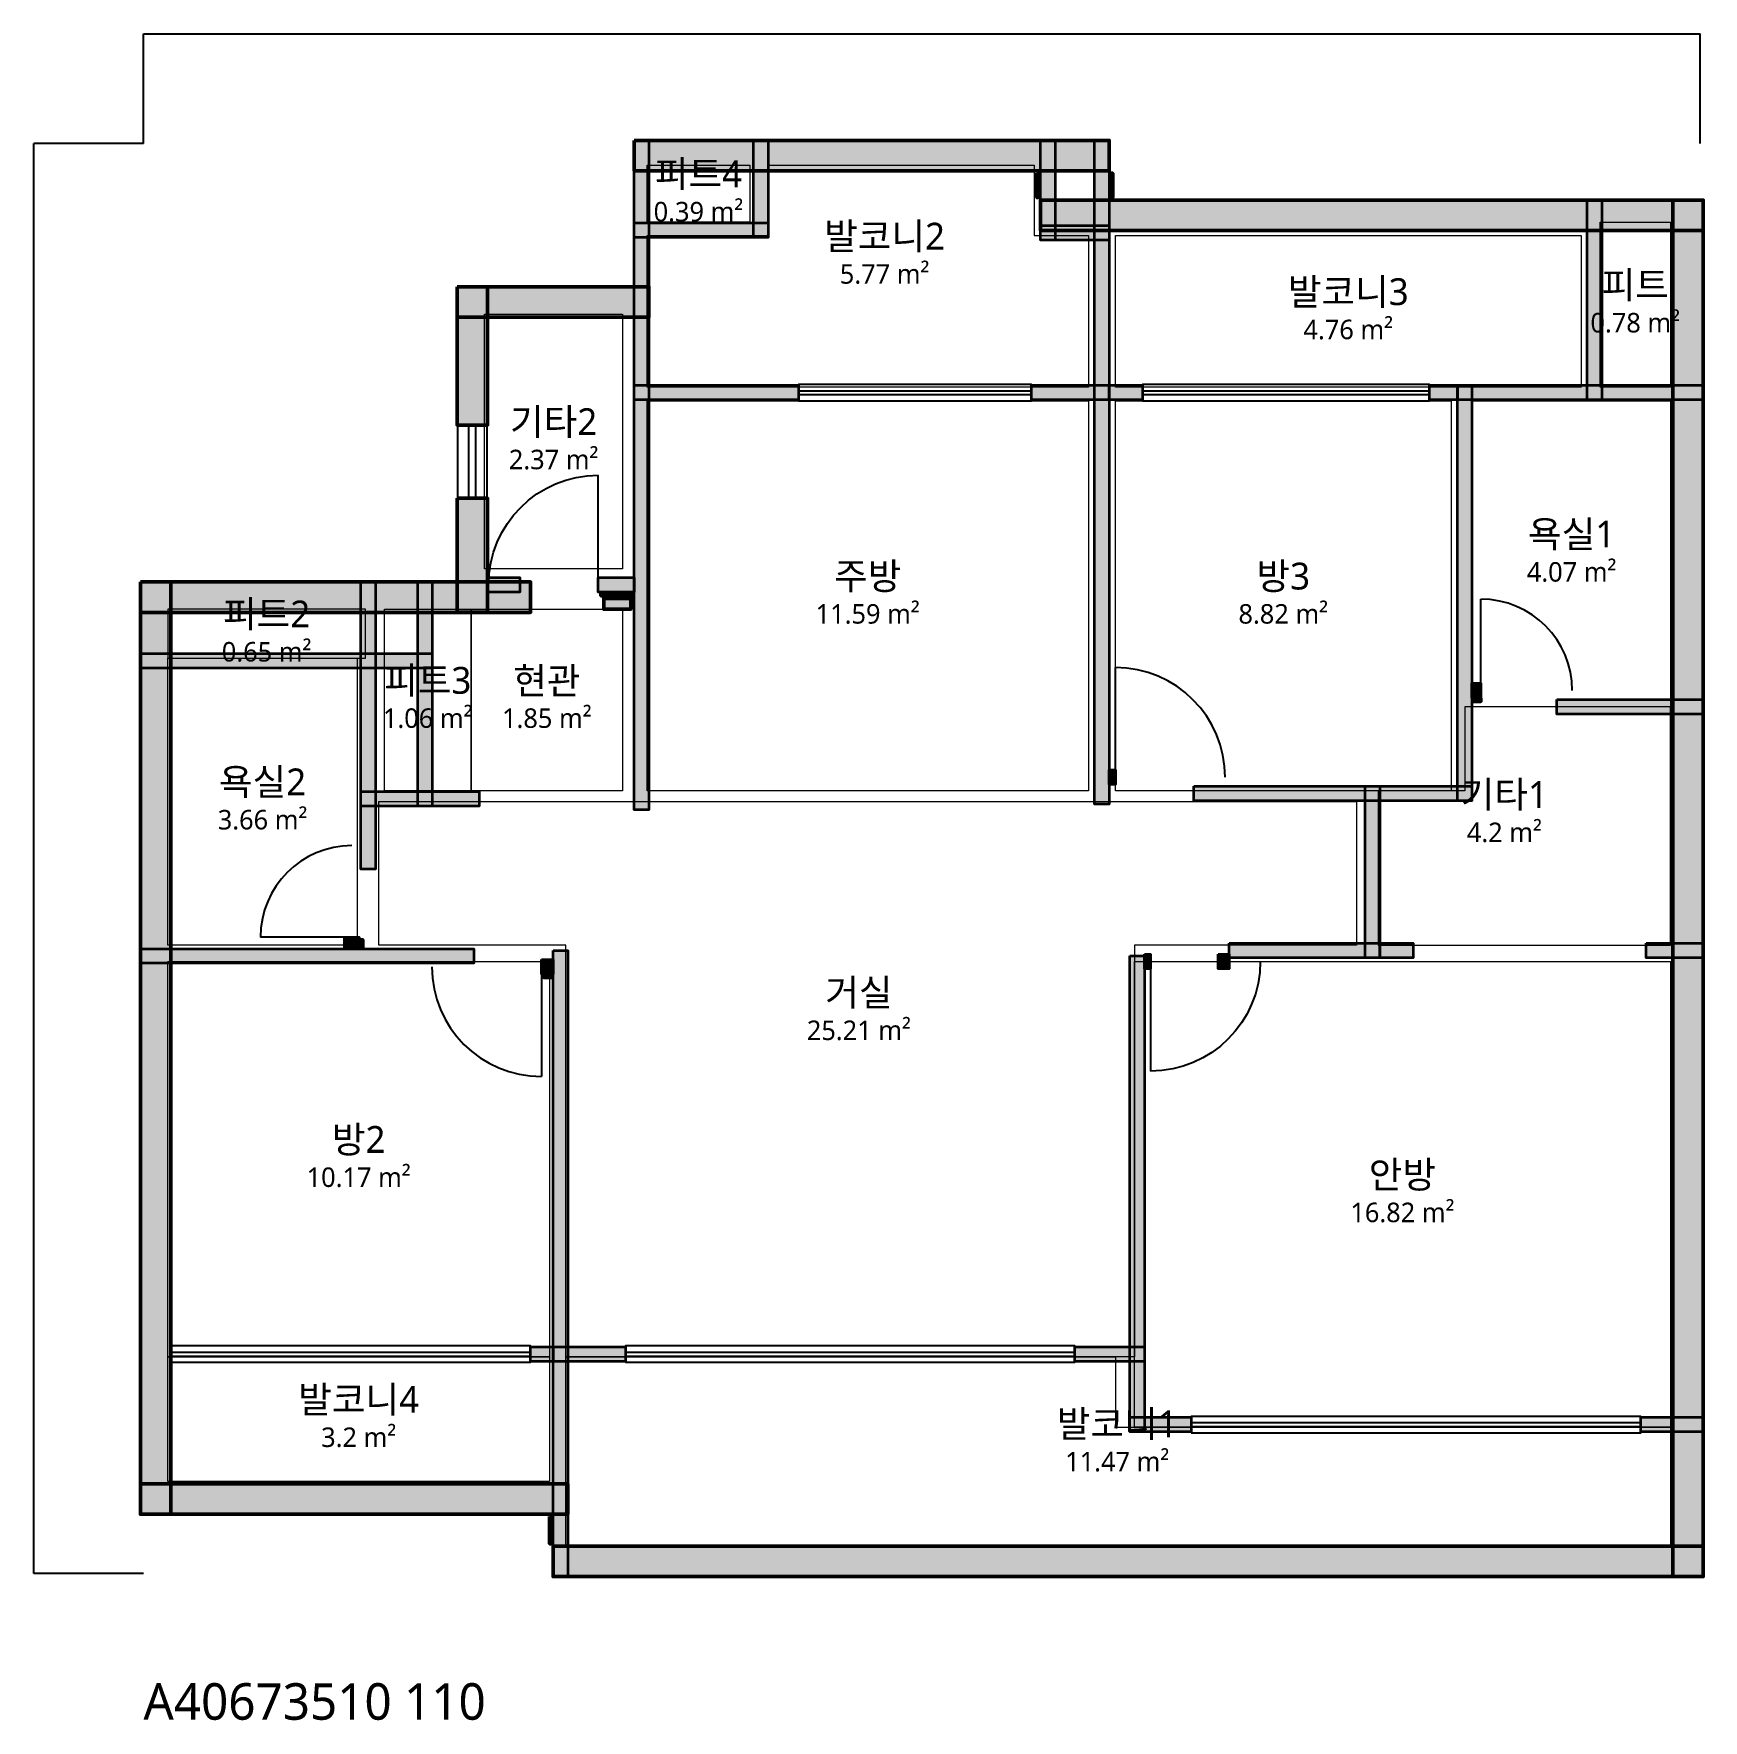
# Model space of a CAD drawing. Header units: millimetres. Extents: x -900 to 12803, y -1204 to 12634.
import ezdxf

# ---------------------------------------------------------------- set-up
doc = ezdxf.new("R2010")
doc.units = ezdxf.units.MM
for name, color, linetype, lineweight in [('A-ANNO-DIMS', 3, 'Continuous', 13), ('A-AREA', 9, 'Continuous', 13), ('A-AREA-IDEN', 7, 'Continuous', 18), ('A-DOOR', 4, 'Continuous', 25), ('A-GLAZ', 5, 'Continuous', 25), ('A-WALL-EXTR', 7, 'Continuous', 50), ('A-WALL-PATT', 8, 'Continuous', 9), ('A-WALL-PRTN', 8, 'Continuous', 35)]:
    doc.layers.add(name, color=color, linetype=linetype, lineweight=lineweight)
doc.styles.add('OpenSansCondensed-Light', font='OpenSansCondensed-Light.ttf')
doc.styles.get("Standard").update_dxf_attribs({"font": 'malgun.ttf'})
doc.dimstyles.new('EZDXF', dxfattribs={"dimtxt": 0.25, "dimasz": 0.175, "dimexe": 0.375, "dimexo": 0.125, "dimgap": 0.1, "dimtad": 1, "dimlfac": 100, "dimzin": 12, "dimdsep": 46, "dimtxsty": 'OpenSansCondensed-Light', "dimblk": 'ARCHTICK', "dimcen": 2.5, "dimazin": 3, "dimtfac": 0.5, "dimtmove": 2, "dimatfit": 3})

# ---------------------------------------------------------------- blocks, each defined once
blk = doc.blocks.new('JJ-DOOR-SWING')
blk.add_line((0, 0), (0, 1000))
blk.add_arc((0, 0), 1000, 0, 90)
blk = doc.blocks.new('JJ-WIN-DOUBLE')
for p, q in [((0, 120), (1000, 120)), ((0, -120), (1000, -120))]:
    blk.add_line(p, q)
blk.add_lwpolyline([(0, -500), (1000, -500), (1000, 500), (0, 500)], close=True)
blk = doc.blocks.new('_ARCHTICK')
at = {"color": 0, "linetype": 'BYBLOCK', "const_width": 0.15}
blk.add_lwpolyline([(-0.5, -0.5), (0.5, 0.5)], dxfattribs=at)

msp = doc.modelspace()

# ---------------------------------------------------------------- hatches: boundary and pattern name
at = {"layer": 'A-WALL-PATT'}
h = msp.add_hatch(color=8, dxfattribs=at)
h.dxf.hatch_style = 1
h.paths.add_polyline_path([(4028.9, 11758.3), (7926.7, 11758.3), (7926.7, 11508.3), (4028.9, 11508.3)])
h = msp.add_hatch(color=8, dxfattribs=at)
h.dxf.hatch_style = 1
h.paths.add_polyline_path([(4028.9, 11757.8), (4148.9, 11757.8), (4148.9, 6266.7), (4028.9, 6266.7)])
h = msp.add_hatch(color=8, dxfattribs=at)
h.dxf.hatch_style = 1
h.paths.add_polyline_path([(5006.7, 11757.8), (5126.7, 11757.8), (5126.7, 10962.2), (5006.7, 10962.2)])
h = msp.add_hatch(color=8, dxfattribs=at)
h.dxf.hatch_style = 1
h.paths.add_polyline_path([(7362.2, 11757.8), (7482.2, 11757.8), (7482.2, 10940), (7362.2, 10940)])
h = msp.add_hatch(color=8, dxfattribs=at)
h.dxf.hatch_style = 1
h.paths.add_polyline_path([(7806.7, 11757.8), (7926.7, 11757.8), (7926.7, 6311.1), (7806.7, 6311.1)])
h = msp.add_hatch(color=8, dxfattribs=at)
h.dxf.hatch_style = 1
h.paths.add_polyline_path([(7333.3, 11488.9), (7355.6, 11488.9), (7355.6, 11288.9), (7333.3, 11288.9)])
h = msp.add_hatch(color=8, dxfattribs=at)
h.dxf.hatch_style = 1
h.paths.add_polyline_path([(7933.3, 11488.9), (7955.6, 11488.9), (7955.6, 11288.9), (7933.3, 11288.9)])
h = msp.add_hatch(color=8, dxfattribs=at)
h.dxf.hatch_style = 1
h.paths.add_polyline_path([(7362.2, 11269.4), (12802.2, 11269.4), (12802.2, 11019.4), (7362.2, 11019.4)])
h = msp.add_hatch(color=8, dxfattribs=at)
h.dxf.hatch_style = 1
h.paths.add_polyline_path([(11851.1, 11268.9), (11971.1, 11268.9), (11971.1, 9628.9), (11851.1, 9628.9)])
h = msp.add_hatch(color=8, dxfattribs=at)
h.dxf.hatch_style = 1
h.paths.add_polyline_path([(12552.8, 11268.9), (12802.8, 11268.9), (12802.8, -24.4), (12552.8, -24.4)])
h = msp.add_hatch(color=8, dxfattribs=at)
h.dxf.hatch_style = 1
h.paths.add_polyline_path([(4028.9, 11082.2), (5126.7, 11082.2), (5126.7, 10962.2), (4028.9, 10962.2)])
h = msp.add_hatch(color=8, dxfattribs=at)
h.dxf.hatch_style = 1
h.paths.add_polyline_path([(7362.2, 11060), (7926.7, 11060), (7926.7, 10940), (7362.2, 10940)])
h = msp.add_hatch(color=8, dxfattribs=at)
h.dxf.hatch_style = 1
h.paths.add_polyline_path([(2575, 10557.8), (2825, 10557.8), (2825, 9422.2), (2575, 9422.2)])
h = msp.add_hatch(color=8, dxfattribs=at)
h.dxf.hatch_style = 1
h.paths.add_polyline_path([(2575.6, 10558.3), (4148.9, 10558.3), (4148.9, 10308.3), (2575.6, 10308.3)])
h = msp.add_hatch(color=8, dxfattribs=at)
h.dxf.hatch_style = 1
h.paths.add_polyline_path([(4028.9, 9748.9), (5377.8, 9748.9), (5377.8, 9628.9), (4028.9, 9628.9)])
h = msp.add_hatch(color=8, dxfattribs=at)
h.dxf.hatch_style = 1
h.paths.add_polyline_path([(7288.9, 9748.9), (8200, 9748.9), (8200, 9628.9), (7288.9, 9628.9)])
h = msp.add_hatch(color=8, dxfattribs=at)
h.dxf.hatch_style = 1
h.paths.add_polyline_path([(7926.7, 9748.9), (8200, 9748.9), (8200, 9628.9), (7926.7, 9628.9)])
h = msp.add_hatch(color=8, dxfattribs=at)
h.dxf.hatch_style = 1
h.paths.add_polyline_path([(10555.6, 9748.9), (12802.2, 9748.9), (12802.2, 9628.9), (10555.6, 9628.9)])
h = msp.add_hatch(color=8, dxfattribs=at)
h.dxf.hatch_style = 1
h.paths.add_polyline_path([(10555.6, 9748.9), (10784.4, 9748.9), (10784.4, 9628.9), (10555.6, 9628.9)])
h = msp.add_hatch(color=8, dxfattribs=at)
h.dxf.hatch_style = 1
h.paths.add_polyline_path([(10784.4, 9748.9), (10904.4, 9748.9), (10904.4, 6340), (10784.4, 6340)])
h = msp.add_hatch(color=8, dxfattribs=at)
h.dxf.hatch_style = 1
h.paths.add_polyline_path([(2575, 8822.2), (2825, 8822.2), (2825, 7886.7), (2575, 7886.7)])
h = msp.add_hatch(color=8, dxfattribs=at)
h.dxf.hatch_style = 1
h.paths.add_polyline_path([(2824.4, 8171.1), (3088.9, 8171.1), (3088.9, 8051.1), (2824.4, 8051.1)])
h = msp.add_hatch(color=8, dxfattribs=at)
h.dxf.hatch_style = 1
h.paths.add_polyline_path([(3733.3, 8171.1), (4028.9, 8171.1), (4028.9, 8051.1), (3733.3, 8051.1)])
h = msp.add_hatch(color=8, dxfattribs=at)
h.dxf.hatch_style = 1
h.paths.add_polyline_path([(-25, 8135.6), (225, 8135.6), (225, 486.7), (-25, 486.7)])
h = msp.add_hatch(color=8, dxfattribs=at)
h.dxf.hatch_style = 1
h.paths.add_polyline_path([(-24.4, 8136.1), (3177.8, 8136.1), (3177.8, 7886.1), (-24.4, 7886.1)])
h = msp.add_hatch(color=8, dxfattribs=at)
h.dxf.hatch_style = 1
h.paths.add_polyline_path([(1784.4, 8135.6), (1904.4, 8135.6), (1904.4, 5777.8), (1784.4, 5777.8)])
h = msp.add_hatch(color=8, dxfattribs=at)
h.dxf.hatch_style = 1
h.paths.add_polyline_path([(2251.1, 8135.6), (2371.1, 8135.6), (2371.1, 6295.6), (2251.1, 6295.6)])
h = msp.add_hatch(color=8, dxfattribs=at)
h.dxf.hatch_style = 1
h.paths.add_polyline_path([(3755.6, 8044.4), (4022.2, 8044.4), (4022.2, 8022.2), (3755.6, 8022.2)])
h = msp.add_hatch(color=8, dxfattribs=at)
h.dxf.hatch_style = 1
h.paths.add_polyline_path([(3777.8, 8044.4), (4022.2, 8044.4), (4022.2, 8000), (3777.8, 8000)])
h = msp.add_hatch(color=8, dxfattribs=at)
h.dxf.hatch_style = 1
h.paths.add_polyline_path([(3777.8, 8000), (3777.8, 7911.1), (4000, 7911.1), (4000, 8000)])
h = msp.add_hatch(color=8, dxfattribs=at)
h.dxf.hatch_style = 1
h.paths.add_polyline_path([(-24.4, 7548.9), (2371.1, 7548.9), (2371.1, 7428.9), (-24.4, 7428.9)])
h = msp.add_hatch(color=8, dxfattribs=at)
h.dxf.hatch_style = 1
h.paths.add_polyline_path([(10904.4, 7304.4), (10977.8, 7304.4), (10977.8, 7184.4), (10904.4, 7184.4)])
h = msp.add_hatch(color=8, dxfattribs=at)
h.dxf.hatch_style = 1
h.paths.add_polyline_path([(10911.1, 7177.8), (10977.8, 7177.8), (10977.8, 7155.6), (10911.1, 7155.6)])
h = msp.add_hatch(color=8, dxfattribs=at)
h.dxf.hatch_style = 1
h.paths.add_polyline_path([(11600, 7171.1), (12802.2, 7171.1), (12802.2, 7051.1), (11600, 7051.1)])
h = msp.add_hatch(color=8, dxfattribs=at)
h.dxf.hatch_style = 1
h.paths.add_polyline_path([(7926.7, 6593.3), (7977.8, 6593.3), (7977.8, 6473.3), (7926.7, 6473.3)])
h = msp.add_hatch(color=8, dxfattribs=at)
h.dxf.hatch_style = 1
h.paths.add_polyline_path([(1784.4, 6415.6), (2755.6, 6415.6), (2755.6, 6295.6), (1784.4, 6295.6)])
h = msp.add_hatch(color=8, dxfattribs=at)
h.dxf.hatch_style = 1
h.paths.add_polyline_path([(8622.2, 6460), (10904.4, 6460), (10904.4, 6340), (8622.2, 6340)])
h = msp.add_hatch(color=8, dxfattribs=at)
h.dxf.hatch_style = 1
h.paths.add_polyline_path([(10028.9, 6460), (10148.9, 6460), (10148.9, 5051.1), (10028.9, 5051.1)])
h = msp.add_hatch(color=8, dxfattribs=at)
h.dxf.hatch_style = 1
h.paths.add_polyline_path([(-24.4, 5126.7), (2711.1, 5126.7), (2711.1, 5006.7), (-24.4, 5006.7)])
h = msp.add_hatch(color=8, dxfattribs=at)
h.dxf.hatch_style = 1
h.paths.add_polyline_path([(1651.1, 5222.2), (1771.1, 5222.2), (1771.1, 5126.7), (1651.1, 5126.7)])
h = msp.add_hatch(color=8, dxfattribs=at)
h.dxf.hatch_style = 1
h.paths.add_polyline_path([(1777.8, 5200), (1800, 5200), (1800, 5133.3), (1777.8, 5133.3)])
h = msp.add_hatch(color=8, dxfattribs=at)
h.dxf.hatch_style = 1
h.paths.add_polyline_path([(8911.1, 5171.1), (10422.2, 5171.1), (10422.2, 5051.1), (8911.1, 5051.1)])
h = msp.add_hatch(color=8, dxfattribs=at)
h.dxf.hatch_style = 1
h.paths.add_polyline_path([(10148.9, 5171.1), (10422.2, 5171.1), (10422.2, 5051.1), (10148.9, 5051.1)])
h = msp.add_hatch(color=8, dxfattribs=at)
h.dxf.hatch_style = 1
h.paths.add_polyline_path([(12333.3, 5171.1), (12802.2, 5171.1), (12802.2, 5051.1), (12333.3, 5051.1)])
h = msp.add_hatch(color=8, dxfattribs=at)
h.dxf.hatch_style = 1
h.paths.add_polyline_path([(12333.3, 5171.1), (12553.3, 5171.1), (12553.3, 5051.1), (12333.3, 5051.1)])
h = msp.add_hatch(color=8, dxfattribs=at)
h.dxf.hatch_style = 1
h.paths.add_polyline_path([(3266.7, 5037.8), (3362.2, 5037.8), (3362.2, 4917.8), (3266.7, 4917.8)])
h = msp.add_hatch(color=8, dxfattribs=at)
h.dxf.hatch_style = 1
h.paths.add_polyline_path([(3362.2, 5111.1), (3482.2, 5111.1), (3482.2, -24.4), (3362.2, -24.4)])
h = msp.add_hatch(color=8, dxfattribs=at)
h.dxf.hatch_style = 1
h.paths.add_polyline_path([(8095.6, 5066.7), (8215.6, 5066.7), (8215.6, 1162.2), (8095.6, 1162.2)])
h = msp.add_hatch(color=8, dxfattribs=at)
h.dxf.hatch_style = 1
h.paths.add_polyline_path([(8215.6, 5082.2), (8266.7, 5082.2), (8266.7, 4962.2), (8215.6, 4962.2)])
h = msp.add_hatch(color=8, dxfattribs=at)
h.dxf.hatch_style = 1
h.paths.add_polyline_path([(8822.2, 5082.2), (8911.1, 5082.2), (8911.1, 4962.2), (8822.2, 4962.2)])
h = msp.add_hatch(color=8, dxfattribs=at)
h.dxf.hatch_style = 1
h.paths.add_polyline_path([(3288.9, 4911.1), (3355.6, 4911.1), (3355.6, 4888.9), (3288.9, 4888.9)])
h = msp.add_hatch(color=8, dxfattribs=at)
h.dxf.hatch_style = 1
h.paths.add_polyline_path([(3177.8, 1860), (3955.6, 1860), (3955.6, 1740), (3177.8, 1740)])
h = msp.add_hatch(color=8, dxfattribs=at)
h.dxf.hatch_style = 1
h.paths.add_polyline_path([(3177.8, 1860), (3362.2, 1860), (3362.2, 1740), (3177.8, 1740)])
h = msp.add_hatch(color=8, dxfattribs=at)
h.dxf.hatch_style = 1
h.paths.add_polyline_path([(7644.4, 1860), (8215.6, 1860), (8215.6, 1740), (7644.4, 1740)])
h = msp.add_hatch(color=8, dxfattribs=at)
h.dxf.hatch_style = 1
h.paths.add_polyline_path([(8095.6, 1282.2), (8600, 1282.2), (8600, 1162.2), (8095.6, 1162.2)])
h = msp.add_hatch(color=8, dxfattribs=at)
h.dxf.hatch_style = 1
h.paths.add_polyline_path([(12288.9, 1282.2), (12802.2, 1282.2), (12802.2, 1162.2), (12288.9, 1162.2)])
h = msp.add_hatch(color=8, dxfattribs=at)
h.dxf.hatch_style = 1
h.paths.add_polyline_path([(12288.9, 1282.2), (12553.3, 1282.2), (12553.3, 1162.2), (12288.9, 1162.2)])
h = msp.add_hatch(color=8, dxfattribs=at)
h.dxf.hatch_style = 1
h.paths.add_polyline_path([(-24.4, 736.1), (3482.2, 736.1), (3482.2, 486.1), (-24.4, 486.1)])
h = msp.add_hatch(color=8, dxfattribs=at)
h.dxf.hatch_style = 1
h.paths.add_polyline_path([(3333.3, 466.7), (3355.6, 466.7), (3355.6, 244.4), (3333.3, 244.4)])
h = msp.add_hatch(color=8, dxfattribs=at)
h.dxf.hatch_style = 1
h.paths.add_polyline_path([(3362.2, 225), (12802.2, 225), (12802.2, -25), (3362.2, -25)])

# ---------------------------------------------------------------- linework, layer by layer
at = {"layer": 'A-AREA'}
for points in [[(7755.6, 10977.8), (7755.6, 9733.3), (4133.3, 9733.3), (4133.3, 10977.8), (5133.3, 10977.8), (5133.3, 11555.6), (7311.1, 11555.6), (7311.1, 10977.8)], [(4133.3, 11088.9), (4133.3, 11555.6), (4977.8, 11555.6), (4977.8, 11088.9)], [(11955.6, 9733.3), (11955.6, 11088.9), (12533.3, 11088.9), (12533.3, 9733.3)], [(7977.8, 9733.3), (7977.8, 10977.8), (11800, 10977.8), (11800, 9733.3)], [(2800, 8244.4), (2800, 10333.3), (3933.3, 10333.3), (3933.3, 8244.4)], [(4133.3, 6422.2), (4133.3, 9622.2), (7755.6, 9622.2), (7755.6, 6422.2)], [(7977.8, 6422.2), (7977.8, 9622.2), (10733.3, 9622.2), (10733.3, 6422.2)], [(10911.1, 7111.1), (10911.1, 9622.2), (12533.3, 9622.2), (12533.3, 7111.1)], [(200, 7911.1), (200, 7511.1), (1822.2, 7511.1), (1822.2, 7911.1)], [(1977.8, 7911.1), (2688.9, 7911.1), (2688.9, 6422.2), (1977.8, 6422.2)], [(3933.3, 6422.2), (2688.9, 6422.2), (2688.9, 7911.1), (3933.3, 7911.1)], [(1755.6, 5155.6), (200, 5155.6), (200, 7511.1), (1755.6, 7511.1)], [(10133.3, 5155.6), (12533.3, 5155.6), (12533.3, 7111.1), (10844.4, 7111.1), (10844.4, 6422.2), (10133.3, 6422.2)], [(9955.6, 6333.3), (9955.6, 5155.6), (8133.3, 5155.6), (8133.3, 1777.8), (3466.7, 1777.8), (3466.7, 5155.6), (1933.3, 5155.6), (1933.3, 6333.3)], [(200, 1777.8), (200, 5022.2), (3333.3, 5022.2), (3333.3, 1777.8)], [(12533.3, 1200), (8133.3, 1200), (8133.3, 5022.2), (12533.3, 5022.2)], [(200, 755.6), (200, 1777.8), (3333.3, 1777.8), (3333.3, 755.6)], [(12533.3, 1200), (12533.3, 222.2), (3466.7, 222.2), (3466.7, 1777.8), (7977.8, 1777.8), (7977.8, 1200)]]:
    msp.add_lwpolyline(points, close=True, dxfattribs=at)
at = {"layer": 'A-WALL-EXTR'}
for points in [[(4028.9, 11758.3), (7926.7, 11758.3), (7926.7, 11508.3), (4028.9, 11508.3)], [(7333.3, 11488.9), (7355.6, 11488.9), (7355.6, 11288.9), (7333.3, 11288.9)], [(7933.3, 11488.9), (7955.6, 11488.9), (7955.6, 11288.9), (7933.3, 11288.9)], [(7362.2, 11269.4), (12802.2, 11269.4), (12802.2, 11019.4), (7362.2, 11019.4)], [(12552.8, 11268.9), (12802.8, 11268.9), (12802.8, -24.4), (12552.8, -24.4)], [(2575, 10557.8), (2825, 10557.8), (2825, 9422.2), (2575, 9422.2)], [(2575.6, 10558.3), (4148.9, 10558.3), (4148.9, 10308.3), (2575.6, 10308.3)], [(2575, 8822.2), (2825, 8822.2), (2825, 7886.7), (2575, 7886.7)], [(-25, 8135.6), (225, 8135.6), (225, 486.7), (-25, 486.7)], [(-24.4, 8136.1), (3177.8, 8136.1), (3177.8, 7886.1), (-24.4, 7886.1)], [(3755.6, 8044.4), (4022.2, 8044.4), (4022.2, 8022.2), (3755.6, 8022.2)], [(3777.8, 8044.4), (4022.2, 8044.4), (4022.2, 8000), (3777.8, 8000)], [(3777.8, 8000), (3777.8, 7911.1), (4000, 7911.1), (4000, 8000)], [(10911.1, 7177.8), (10977.8, 7177.8), (10977.8, 7155.6), (10911.1, 7155.6)], [(1777.8, 5200), (1800, 5200), (1800, 5133.3), (1777.8, 5133.3)], [(3288.9, 4911.1), (3355.6, 4911.1), (3355.6, 4888.9), (3288.9, 4888.9)], [(-24.4, 736.1), (3482.2, 736.1), (3482.2, 486.1), (-24.4, 486.1)], [(3333.3, 466.7), (3355.6, 466.7), (3355.6, 244.4), (3333.3, 244.4)], [(3362.2, 225), (12802.2, 225), (12802.2, -25), (3362.2, -25)]]:
    msp.add_lwpolyline(points, close=True, dxfattribs=at)
at = {"layer": 'A-WALL-PRTN'}
for points in [[(4028.9, 11757.8), (4148.9, 11757.8), (4148.9, 6266.7), (4028.9, 6266.7)], [(5006.7, 11757.8), (5126.7, 11757.8), (5126.7, 10962.2), (5006.7, 10962.2)], [(7362.2, 11757.8), (7482.2, 11757.8), (7482.2, 10940), (7362.2, 10940)], [(7806.7, 11757.8), (7926.7, 11757.8), (7926.7, 6311.1), (7806.7, 6311.1)], [(11851.1, 11268.9), (11971.1, 11268.9), (11971.1, 9628.9), (11851.1, 9628.9)], [(4028.9, 11082.2), (5126.7, 11082.2), (5126.7, 10962.2), (4028.9, 10962.2)], [(7362.2, 11060), (7926.7, 11060), (7926.7, 10940), (7362.2, 10940)], [(4028.9, 9748.9), (5377.8, 9748.9), (5377.8, 9628.9), (4028.9, 9628.9)], [(7288.9, 9748.9), (8200, 9748.9), (8200, 9628.9), (7288.9, 9628.9)], [(7926.7, 9748.9), (8200, 9748.9), (8200, 9628.9), (7926.7, 9628.9)], [(10555.6, 9748.9), (12802.2, 9748.9), (12802.2, 9628.9), (10555.6, 9628.9)], [(10555.6, 9748.9), (10784.4, 9748.9), (10784.4, 9628.9), (10555.6, 9628.9)], [(10784.4, 9748.9), (10904.4, 9748.9), (10904.4, 6340), (10784.4, 6340)], [(2824.4, 8171.1), (3088.9, 8171.1), (3088.9, 8051.1), (2824.4, 8051.1)], [(3733.3, 8171.1), (4028.9, 8171.1), (4028.9, 8051.1), (3733.3, 8051.1)], [(1784.4, 8135.6), (1904.4, 8135.6), (1904.4, 5777.8), (1784.4, 5777.8)], [(2251.1, 8135.6), (2371.1, 8135.6), (2371.1, 6295.6), (2251.1, 6295.6)], [(-24.4, 7548.9), (2371.1, 7548.9), (2371.1, 7428.9), (-24.4, 7428.9)], [(10904.4, 7304.4), (10977.8, 7304.4), (10977.8, 7184.4), (10904.4, 7184.4)], [(11600, 7171.1), (12802.2, 7171.1), (12802.2, 7051.1), (11600, 7051.1)], [(7926.7, 6593.3), (7977.8, 6593.3), (7977.8, 6473.3), (7926.7, 6473.3)], [(1784.4, 6415.6), (2755.6, 6415.6), (2755.6, 6295.6), (1784.4, 6295.6)], [(8622.2, 6460), (10904.4, 6460), (10904.4, 6340), (8622.2, 6340)], [(10028.9, 6460), (10148.9, 6460), (10148.9, 5051.1), (10028.9, 5051.1)], [(-24.4, 5126.7), (2711.1, 5126.7), (2711.1, 5006.7), (-24.4, 5006.7)], [(1651.1, 5222.2), (1771.1, 5222.2), (1771.1, 5126.7), (1651.1, 5126.7)], [(8911.1, 5171.1), (10422.2, 5171.1), (10422.2, 5051.1), (8911.1, 5051.1)], [(10148.9, 5171.1), (10422.2, 5171.1), (10422.2, 5051.1), (10148.9, 5051.1)], [(12333.3, 5171.1), (12802.2, 5171.1), (12802.2, 5051.1), (12333.3, 5051.1)], [(12333.3, 5171.1), (12553.3, 5171.1), (12553.3, 5051.1), (12333.3, 5051.1)], [(3266.7, 5037.8), (3362.2, 5037.8), (3362.2, 4917.8), (3266.7, 4917.8)], [(3362.2, 5111.1), (3482.2, 5111.1), (3482.2, -24.4), (3362.2, -24.4)], [(8095.6, 5066.7), (8215.6, 5066.7), (8215.6, 1162.2), (8095.6, 1162.2)], [(8215.6, 5082.2), (8266.7, 5082.2), (8266.7, 4962.2), (8215.6, 4962.2)], [(8822.2, 5082.2), (8911.1, 5082.2), (8911.1, 4962.2), (8822.2, 4962.2)], [(3177.8, 1860), (3955.6, 1860), (3955.6, 1740), (3177.8, 1740)], [(3177.8, 1860), (3362.2, 1860), (3362.2, 1740), (3177.8, 1740)], [(7644.4, 1860), (8215.6, 1860), (8215.6, 1740), (7644.4, 1740)], [(8095.6, 1282.2), (8600, 1282.2), (8600, 1162.2), (8095.6, 1162.2)], [(12288.9, 1282.2), (12802.2, 1282.2), (12802.2, 1162.2), (12288.9, 1162.2)], [(12288.9, 1282.2), (12553.3, 1282.2), (12553.3, 1162.2), (12288.9, 1162.2)]]:
    msp.add_lwpolyline(points, close=True, dxfattribs=at)

# ---------------------------------------------------------------- block references
at = {"layer": 'A-DOOR'}
for p, xscale, yscale, rotation in [((3733.3, 8111.1), 0.9, -0.9, 180), ((1711.1, 5222.2), 0.75, 0.75, 90), ((3266.7, 4977.8), 0.9, 0.9, 180)]:
    msp.add_blockref('JJ-DOOR-SWING', p, dxfattribs=dict(at, xscale=xscale, yscale=yscale, rotation=rotation))
for p, xscale, yscale in [((10977.8, 7244.4), 0.75, 0.75), ((7977.8, 6533.3), 0.9, 0.9), ((8266.7, 5022.2), 0.9, -0.9)]:
    msp.add_blockref('JJ-DOOR-SWING', p, dxfattribs=dict(at, xscale=xscale, yscale=yscale))
at = {"layer": 'A-GLAZ', "yscale": 0.1333333333333333}
for p, xscale in [((5377.8, 9688.9), 1.9110999999999994), ((8200, 9688.9), 2.3556000000000004), ((222.2, 1800), 2.9556000000000004), ((3955.6, 1800), 3.6887999999999996), ((8600, 1222.2), 3.6889)]:
    msp.add_blockref('JJ-WIN-DOUBLE', p, dxfattribs=dict(at, xscale=xscale))
at = {"layer": 'A-GLAZ', "xscale": 0.6, "yscale": 0.24444444444444444, "rotation": 90}
msp.add_blockref('JJ-WIN-DOUBLE', (2700, 8822.2), dxfattribs=at)

# ---------------------------------------------------------------- texts
at = {"layer": 'A-AREA-IDEN'}
for s, insert, char_height, attachment_point in [('피트4', (4555.55, 11472.25), 220, 5), ('0.39 m²', (4555.55, 11172.25), 160, 5), ('발코니2', (6083.325, 10961.125), 220, 5), ('5.77 m²', (6083.325, 10661.125), 160, 5), ('발코니3', (9888.9, 10505.55), 220, 5), ('피트', (12244.45, 10561.1), 220, 5), ('4.76 m²', (9888.9, 10205.55), 160, 5), ('0.78 m²', (12244.45, 10261.1), 160, 5), ('기타2', (3366.65, 9438.85), 220, 5), ('2.37 m²', (3366.65, 9138.85), 160, 5), ('욕실1', (11722.2, 8516.65), 220, 5), ('주방', (5944.45, 8172.2), 220, 5), ('방3', (9355.55, 8172.2), 220, 5), ('4.07 m²', (11722.2, 8216.65), 160, 5), ('피트2', (1011.1, 7861.1), 220, 5), ('11.59 m²', (5944.45, 7872.2), 160, 5), ('8.82 m²', (9355.55, 7872.2), 160, 5), ('0.65 m²', (1011.1, 7561.1), 160, 5), ('피트3', (2333.35, 7316.65), 220, 5), ('현관', (3311.1, 7316.65), 220, 5), ('1.06 m²', (2333.35, 7016.65), 160, 5), ('1.85 m²', (3311.1, 7016.65), 160, 5), ('욕실2', (977.8, 6483.35), 220, 5), ('기타1', (11170.33333, 6379.63333), 220, 5), ('3.66 m²', (977.8, 6183.35), 160, 5), ('4.2 m²', (11170.33333, 6079.63333), 160, 5), ('거실', (5872.225, 4755.575), 220, 5), ('25.21 m²', (5872.225, 4455.575), 160, 5), ('방2', (1766.65, 3550), 220, 5), ('10.17 m²', (1766.65, 3250), 160, 5), ('안방', (10333.3, 3261.1), 220, 5), ('16.82 m²', (10333.3, 2961.1), 160, 5), ('발코니4', (1766.65, 1416.7), 220, 5), ('발코니1', (7992.6, 1216.66667), 220, 5), ('3.2 m²', (1766.65, 1116.7), 160, 5), ('11.47 m²', (7992.6, 916.66667), 160, 5), ('A40673510 110', (0, -900), 300, 1)]:
    msp.add_mtext(s, dxfattribs=dict(at, insert=insert, char_height=char_height, attachment_point=attachment_point))

# ---------------------------------------------------------------- dimensions: what is measured, and where the dimension line sits
at = {"layer": 'A-ANNO-DIMS'}
msp.add_linear_dim(base=(0, 12633.33333), p1=(0, 11733.33333), p2=(12777.77778, 11733.33333), dimstyle='EZDXF', dxfattribs=at).render()
msp.add_linear_dim(base=(-900, 0), p1=(0, 0), p2=(0, 11733.33333), angle=90, dimstyle='EZDXF', dxfattribs=at).render()

doc.saveas('drawing.dxf')
